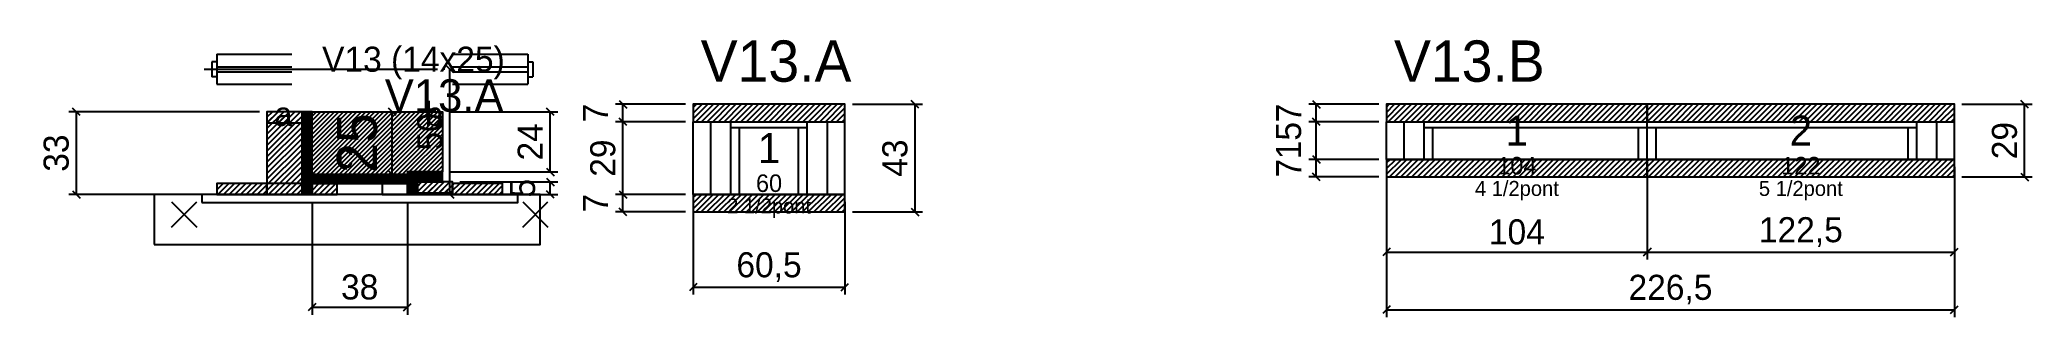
# Model space of a CAD drawing. Extents: x -69 to 726, y -78 to 33.
import ezdxf
from ezdxf.enums import TextEntityAlignment as Align

# ---------------------------------------------------------------- set-up
doc = ezdxf.new("R2010")
doc.units = 0
for name, color, linetype in [('5', 5, 'Continuous'), ('barrote', 126, 'Continuous'), ('CONCRETO', 251, 'Continuous'), ('COTA', 241, 'Continuous'), ('Cota Seção (2x)', 241, 'Continuous'), ('detalhes', 7, 'Continuous'), ('Hachura', 251, 'Continuous'), ('Madeira', 126, 'Continuous'), ('NOMENCLATURA', 7, 'Continuous'), ('Painéis', 200, 'Continuous'), ('presilha', 224, 'Continuous'), ('SARR_2.2x7', 40, 'Continuous'), ('SARR_3.5x7', 81, 'Continuous'), ('SCO-___-LAJ', 224, 'Continuous'), ('TENSOR', 224, 'Continuous'), ('texto', 7, 'Continuous'), ('Texto Seção', 7, 'Continuous')]:
    doc.layers.add(name, color=color, linetype=linetype)
doc.dimstyles.new('PAINEL', dxfattribs={"dimtxt": 10, "dimasz": 3, "dimexe": 3, "dimexo": 3, "dimgap": 3, "dimtad": 1, "dimblk": 'OBLIQUE', "dimblk1": 'OBLIQUE', "dimcen": 2.5, "dimclrd": 4, "dimclre": 4, "dimclrt": 240, "dimazin": 3, "dimtfac": 1, "dimtmove": 0, "dimatfit": 3})
doc.dimstyles.new('SECAO2X', dxfattribs={"dimtxt": 16, "dimasz": 3, "dimexe": 3, "dimexo": 3, "dimgap": 3, "dimtad": 1, "dimblk": 'OBLIQUE', "dimblk1": 'OBLIQUE', "dimcen": 2.5, "dimclrd": 4, "dimclre": 4, "dimclrt": 240, "dimazin": 3, "dimtfac": 1, "dimtmove": 0, "dimatfit": 3})

# ---------------------------------------------------------------- blocks, each defined once
blk = doc.blocks.new('_OBLIQUE')
at = {"color": 0, "linetype": 'BYBLOCK'}
blk.add_line((-0.5, -0.5), (0.5, 0.5), dxfattribs=at)

msp = doc.modelspace()

# ---------------------------------------------------------------- hatches: boundary and pattern name
at = {"layer": 'COTA'}
h = msp.add_hatch(dxfattribs=at)
h.set_pattern_fill('ANSI31', scale=0.4)
h.paths.add_polyline_path([(40, -21), (40, 4), (92, 4), (92, -20), (78, -20), (78, -21)])
h = msp.add_hatch(dxfattribs=at)
h.set_pattern_fill('ANSI31', scale=0.5)
h.paths.add_polyline_path([(192, 0), (252.5, 0), (252.5, 7), (192, 7)])
h = msp.add_hatch(dxfattribs=at)
h.set_pattern_fill('ANSI31', scale=0.5)
h.paths.add_polyline_path([(468.5, 0), (572.5, 0), (572.5, 7), (468.5, 7)])
h = msp.add_hatch(dxfattribs=at)
h.set_pattern_fill('ANSI31', scale=0.5)
h.paths.add_polyline_path([(572.5, 0), (695, 0), (695, 7), (572.5, 7)])
h = msp.add_hatch(dxfattribs=at)
h.set_pattern_fill('ANSI31', scale=0.5)
h.paths.add_polyline_path([(468.5, -22), (572.5, -22), (572.5, -15), (468.5, -15)])
h = msp.add_hatch(dxfattribs=at)
h.set_pattern_fill('ANSI31', scale=0.5)
h.paths.add_polyline_path([(572.5, -22), (695, -22), (695, -15), (572.5, -15)])
h = msp.add_hatch(dxfattribs=at)
h.set_pattern_fill('ANSI31', scale=0.5)
h.paths.add_polyline_path([(192, -36), (252.5, -36), (252.5, -29), (192, -29)])
at = {"layer": 'Hachura'}
h = msp.add_hatch(dxfattribs=at)
h.set_pattern_fill('ANSI31', scale=0.5)
h.paths.add_polyline_path([(22, -29), (36, -29), (36, 4), (22, 4)])
h = msp.add_hatch(dxfattribs=at)
h.set_pattern_fill('ANSI31', scale=0.5)
h.paths.add_polyline_path([(22, -0.4), (36, -0.4), (36, 4), (22, 4)])
h = msp.add_hatch(dxfattribs=at)
h.set_pattern_fill('SOLID')
h.paths.add_polyline_path([(36, -29), (40, -29), (40, 4), (36, 4)])
h = msp.add_hatch(dxfattribs=at)
h.set_pattern_fill('SOLID')
h.paths.add_polyline_path([(40, -24.6), (78, -24.6), (78, -21), (40, -21)])
h = msp.add_hatch(dxfattribs=at)
h.set_pattern_fill('SOLID')
h.paths.add_polyline_path([(78, -24), (92, -24), (92, -20), (78, -20)])
h = msp.add_hatch(dxfattribs=at)
h.set_pattern_fill('ANSI31', scale=0.5)
h.paths.add_polyline_path([(2, -29), (22, -29), (22, -24.6), (2, -24.6)])
h = msp.add_hatch(dxfattribs=at)
h.set_pattern_fill('ANSI31', scale=0.5)
h.paths.add_polyline_path([(40, -29), (50, -29), (50, -24.6), (40, -24.6)])
h = msp.add_hatch(dxfattribs=at)
h.set_pattern_fill('SOLID')
h.paths.add_polyline_path([(78, -29), (82, -29), (82, -24), (78, -24)])
h = msp.add_hatch(dxfattribs=at)
h.set_pattern_fill('ANSI31', scale=0.5)
h.paths.add_polyline_path([(82, -29), (96, -29), (96, -24), (82, -24)])
h = msp.add_hatch(dxfattribs=at)
h.set_pattern_fill('ANSI31', scale=0.5)
h.paths.add_polyline_path([(82, -28.4), (96, -28.4), (96, -24), (82, -24)])
h = msp.add_hatch(dxfattribs=at)
h.set_pattern_fill('ANSI31', scale=0.5)
h.paths.add_polyline_path([(96, -29), (116, -29), (116, -24.6), (96, -24.6)])

# ---------------------------------------------------------------- linework, layer by layer
for p, q in [((0, 24), (0, 18)), ((2, 24), (0, 24)), ((2, 27), (32, 27)), ((2, 27), (2, 15)), ((96, 27), (126, 27)), ((126, 27), (126, 15)), ((126, 24), (128, 24)), ((128, 24), (128, 18)), ((2, 18), (0, 18)), ((2, 22), (32, 22)), ((2, 20), (32, 20)), ((96, 22), (126, 22)), ((96, 20), (126, 20)), ((126, 18), (128, 18)), ((2, 15), (32, 15)), ((96, 15), (126, 15))]:
    msp.add_line(p, q)
at = {"layer": 'barrote'}
msp.add_lwpolyline([(-23, -49), (131, -49), (131, -29), (-23, -29)], close=True, dxfattribs=at)
at = {"layer": 'CONCRETO'}
msp.add_lwpolyline([(40, -21), (40, 4), (92, 4), (92, -20), (78, -20), (78, -21)], close=True, dxfattribs=at)
at = {"layer": 'Madeira'}
for points in [[(22, -29), (36, -29), (36, 4), (22, 4)], [(22, -0.4), (36, -0.4), (36, 4), (22, 4)], [(2, -29), (22, -29), (22, -24.6), (2, -24.6)], [(22, -29), (36, -29), (36, -24.6), (22, -24.6)], [(40, -29), (50, -29), (50, -24.6), (40, -24.6)], [(68, -29), (78, -29), (78, -24.6), (68, -24.6)], [(82, -29), (96, -29), (96, -24), (82, -24)], [(82, -28.4), (96, -28.4), (96, -24), (82, -24)], [(96, -29), (116, -29), (116, -24.6), (96, -24.6)]]:
    msp.add_lwpolyline(points, close=True, dxfattribs=at)
at = {"layer": 'Painéis'}
for p, q in [((192, 0), (252.5, 0)), ((192, -29), (192, 0)), ((252.5, -29), (252.5, 0)), ((468.5, 0), (572.5, 0)), ((468.5, -15), (468.5, 0)), ((572.5, -15), (572.5, 0)), ((572.5, -15), (572.5, 0)), ((572.5, 0), (695, 0)), ((572.5, -15), (572.5, 0)), ((695, -15), (695, 0)), ((468.5, -15), (572.5, -15)), ((572.5, -15), (695, -15)), ((192, -29), (252.5, -29))]:
    msp.add_line(p, q, dxfattribs=at)
for points in [[(36, -29), (40, -29), (40, 4), (36, 4)], [(40, -24.6), (78, -24.6), (78, -21), (40, -21)], [(78, -24), (92, -24), (92, -20), (78, -20)], [(78, -29), (82, -29), (82, -24), (78, -24)]]:
    msp.add_lwpolyline(points, close=True, dxfattribs=at)
at = {"layer": 'presilha'}
for p, q in [((-16, -42), (-6, -32)), ((-16, -32), (-6, -42)), ((124, -42), (134, -32)), ((124, -32), (134, -42))]:
    msp.add_line(p, q, dxfattribs=at)
at = {"layer": 'SARR_2.2x7'}
for p, q in [((199, -29), (199, 0)), ((245.5, -29), (245.5, 0)), ((475.5, -15), (475.5, 0)), ((688, -15), (688, 0)), ((207, -2.2), (237.5, -2.2)), ((483.5, -2.2), (572.5, -2.2)), ((572.5, -2.2), (680, -2.2))]:
    msp.add_line(p, q, dxfattribs=at)
at = {"layer": 'SARR_3.5x7'}
for p, q in [((207, -29), (207, 0)), ((237.5, -29), (237.5, 0)), ((483.5, -15), (483.5, 0)), ((572.5, -15), (572.5, 0)), ((572.5, -15), (572.5, 0)), ((680, -15), (680, 0)), ((210.5, -29), (210.5, -2.2)), ((234, -29), (234, -2.2)), ((487, -15), (487, -2.2)), ((569, -15), (569, -2.2)), ((576, -15), (576, -2.2)), ((676.5, -15), (676.5, -2.2)), ((483.5, -15), (487, -15)), ((569, -15), (572.5, -15)), ((572.5, -15), (576, -15)), ((676.5, -15), (680, -15)), ((207, -29), (210.5, -29)), ((234, -29), (237.5, -29))]:
    msp.add_line(p, q, dxfattribs=at)
at = {"layer": 'SCO-___-LAJ'}
for points in [[(192, 0), (252.5, 0), (252.5, 7), (192, 7)], [(468.5, 0), (572.5, 0), (572.5, 7), (468.5, 7)], [(572.5, 0), (695, 0), (695, 7), (572.5, 7)], [(468.5, -22), (572.5, -22), (572.5, -15), (468.5, -15)], [(572.5, -22), (695, -22), (695, -15), (572.5, -15)], [(-4, -32.2), (122, -32.2), (122, -29), (-4, -29)], [(192, -36), (252.5, -36), (252.5, -29), (192, -29)]]:
    msp.add_lwpolyline(points, close=True, dxfattribs=at)
at = {"layer": 'TENSOR'}
msp.add_line((-3, 21), (90, 21), dxfattribs=at)

# ---------------------------------------------------------------- texts
at = {"layer": '5'}
for s, height, p in [('1', 12, (520.5, -3.5)), ('2', 12, (633.75, -3.5)), ('1', 12, (222.25, -10.5)), ('104', 7, (520.5, -17.5)), ('122', 7, (633.75, -17.5)), ('60', 7, (222.25, -24.5))]:
    msp.add_text(s, height=height, dxfattribs=at).set_placement(p, align=Align.MIDDLE_CENTER)
at = {"layer": 'detalhes'}
for s, p in [('b', (85, -1.7)), ('a', (25, -1.7)), ('c', (50, -18.5))]:
    msp.add_text(s, height=9.6, dxfattribs=at).set_placement(p)
at = {"layer": 'NOMENCLATURA'}
for s, p in [('V13.A', (195, 16)), ('V13.B', (471.5, 16))]:
    msp.add_text(s, height=16.5, dxfattribs=at).set_placement(p)
at = {"layer": 'texto', "char_height": 6, "attachment_point": 5}
for s, insert in [('4 1/2pont', (520.5, -27.5)), ('5 1/2pont', (633.75, -27.5)), ('2 1/2pont', (222.25, -34.5))]:
    msp.add_mtext(s, dxfattribs=dict(at, insert=insert))
at = {"layer": 'Texto Seção'}
for s, height, p in [('V13 (14x25)', 10, (44, 20)), ('V13.A', 13, (69, 4))]:
    msp.add_text(s, height=height, dxfattribs=at).set_placement(p)

# ---------------------------------------------------------------- dimensions: what is measured, and where the dimension line sits
at = {"layer": 'COTA'}
for base, p1, p2 in [((95, -29), (96, -29), (96, 21)), ((164, 0), (192, 0), (192, 7)), ((280.5, -36), (252.5, -36), (252.5, 7)), ((440.5, 0), (468.5, 0), (468.5, 7)), ((723, -22), (695, -22), (695, 7)), ((-54, -29), (2, -29), (22, 4)), ((135, -20), (92, -20), (92, 4)), ((164, -29), (192, -29), (192, 0)), ((440.5, -15), (468.5, -15), (468.5, 0)), ((440.5, -22), (468.5, -22), (468.5, -15)), ((135, -29), (96, -29), (96, -24)), ((164, -36), (192, -36), (192, -29))]:
    msp.add_linear_dim(base=base, p1=p1, p2=p2, angle=90, dimstyle='PAINEL', dxfattribs=at).render()
for base, p1, p2 in [((468.5, -52), (468.5, -15), (572.5, -15)), ((468.5, -75), (468.5, -15), (695, -15)), ((572.5, -52), (572.5, -15), (695, -15)), ((40, -74), (40, -29), (78, -29)), ((192, -66), (192, -29), (252.5, -29))]:
    msp.add_linear_dim(base=base, p1=p1, p2=p2, dimstyle='PAINEL', dxfattribs=at).render()
at = {"layer": 'Cota Seção (2x)'}
msp.add_linear_dim(base=(72, -21), p1=(40, -21), p2=(40, 4), angle=90, dimstyle='SECAO2X', dxfattribs=at).render()

doc.saveas('drawing.dxf')
